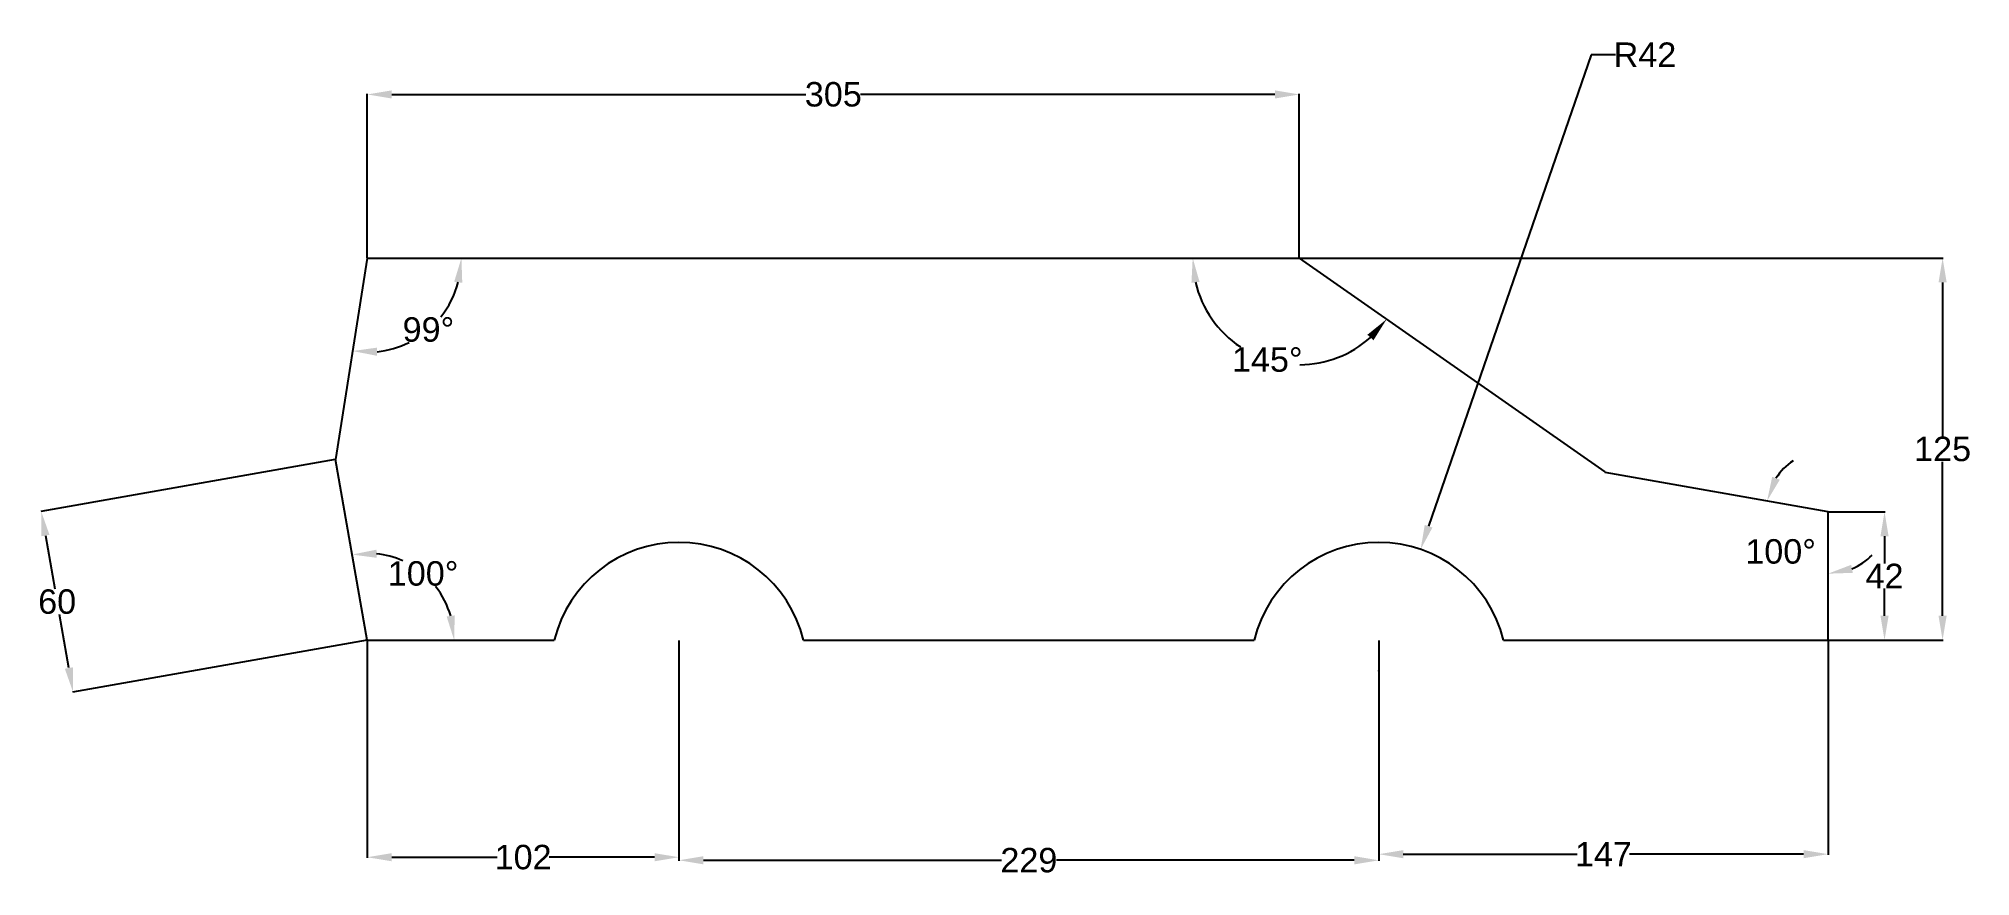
# Model space of a CAD drawing. Header units: inches. Extents: x 80 to 712, y 298 to 572.
import ezdxf

# ---------------------------------------------------------------- set-up
doc = ezdxf.new("R2010")
doc.units = ezdxf.units.IN
doc.header["$MEASUREMENT"] = 0
doc.styles.get("Standard").update_dxf_attribs({"font": 'arial.ttf'})
doc.dimstyles.get("Standard").update_dxf_attribs({"dimtxt": 8, "dimasz": 8, "dimexe": 0.18, "dimexo": 0.0625, "dimgap": 0.09, "dimtad": 0, "dimtih": 1, "dimtoh": 1, "dimdec": 0, "dimzin": 0, "dimdsep": 46, "dimtxsty": 'Standard', "dimcen": 0.09, "dimadec": 0, "dimazin": 0, "dimtfac": 1, "dimtdec": 0, "dimtofl": 0, "dimtmove": 0, "dimatfit": 3, "dimfxl": 1, "dimtolj": 1, "dimtzin": 0, "dimarcsym": 0})

# ---------------------------------------------------------------- blocks, each defined once
blk = doc.blocks.new('*D4')
at = {"color": 0, "lineweight": -2, "transparency": 16777216}
for p, q in [((187.5, 500.06), (187.5, 553.68)), ((195.5, 553.5), (331.05, 553.5)), ((484.5, 553.5), (348.95, 553.5)), ((492.5, 500.06), (492.5, 553.68))]:
    blk.add_line(p, q, dxfattribs=at)
at = {"color": 0, "transparency": 16777216}
for points in [[(195.5, 554.83), (195.5, 552.17), (187.5, 553.5)], [(484.5, 554.83), (484.5, 552.17), (492.5, 553.5)]]:
    blk.add_solid(points, dxfattribs=at)
at = {"layer": 'Defpoints', "color": 0, "transparency": 16777216}
for p in [(492.5, 553.5), (187.5, 500), (492.5, 500)]:
    blk.add_point(p, dxfattribs=at)
at = {"color": 0, "transparency": 16777216, "insert": (340, 553.5), "char_height": 8, "attachment_point": 5}
blk.add_mtext('\\A1;305', dxfattribs=at)
blk = doc.blocks.new('*D5')
at = {"color": 0, "lineweight": -2, "transparency": 16777216}
for p, q in [((187.5, 374.94), (187.5, 303.82)), ((289.5, 374.94), (289.5, 303.82)), ((195.5, 304), (229.99, 304)), ((281.5, 304), (247.01, 304))]:
    blk.add_line(p, q, dxfattribs=at)
at = {"color": 0, "transparency": 16777216}
for points in [[(195.5, 305.33), (195.5, 302.67), (187.5, 304)], [(281.5, 305.33), (281.5, 302.67), (289.5, 304)]]:
    blk.add_solid(points, dxfattribs=at)
at = {"layer": 'Defpoints', "color": 0, "transparency": 16777216}
for p in [(187.5, 375), (289.5, 375), (289.5, 304)]:
    blk.add_point(p, dxfattribs=at)
at = {"color": 0, "transparency": 16777216, "insert": (238.5, 304), "char_height": 8, "attachment_point": 5}
blk.add_mtext('\\A1;102', dxfattribs=at)
blk = doc.blocks.new('*D6')
at = {"color": 0, "lineweight": -2, "transparency": 16777216}
for p, q in [((289.5, 374.94), (289.5, 302.82)), ((518.5, 374.94), (518.5, 302.82)), ((297.5, 303), (395, 303)), ((510.5, 303), (413, 303))]:
    blk.add_line(p, q, dxfattribs=at)
at = {"color": 0, "transparency": 16777216}
for points in [[(297.5, 304.33), (297.5, 301.67), (289.5, 303)], [(510.5, 304.33), (510.5, 301.67), (518.5, 303)]]:
    blk.add_solid(points, dxfattribs=at)
at = {"layer": 'Defpoints', "color": 0, "transparency": 16777216}
for p in [(289.5, 375), (518.5, 375), (518.5, 303)]:
    blk.add_point(p, dxfattribs=at)
at = {"color": 0, "transparency": 16777216, "insert": (404, 303), "char_height": 8, "attachment_point": 5}
blk.add_mtext('\\A1;229', dxfattribs=at)
blk = doc.blocks.new('*D7')
at = {"color": 0, "lineweight": -2, "transparency": 16777216}
for p, q in [((518.5, 374.94), (518.5, 304.82)), ((665.5, 374.94), (665.5, 304.82)), ((526.5, 305), (583.45, 305)), ((657.5, 305), (600.55, 305))]:
    blk.add_line(p, q, dxfattribs=at)
at = {"color": 0, "transparency": 16777216}
for points in [[(526.5, 306.33), (526.5, 303.67), (518.5, 305)], [(657.5, 306.33), (657.5, 303.67), (665.5, 305)]]:
    blk.add_solid(points, dxfattribs=at)
at = {"layer": 'Defpoints', "color": 0, "transparency": 16777216}
for p in [(518.5, 375), (665.5, 375), (665.5, 305)]:
    blk.add_point(p, dxfattribs=at)
at = {"color": 0, "transparency": 16777216, "insert": (592, 305), "char_height": 8, "attachment_point": 5}
blk.add_mtext('\\A1;147', dxfattribs=at)
blk = doc.blocks.new('*D8')
at = {"color": 0, "lineweight": -2, "transparency": 16777216}
for p, q in [((665.56, 417), (684.18, 417)), ((684, 409), (684, 400.11)), ((684, 383), (684, 391.89)), ((665.56, 375), (684.18, 375))]:
    blk.add_line(p, q, dxfattribs=at)
at = {"color": 0, "transparency": 16777216}
for points in [[(682.67, 409), (685.33, 409), (684, 417)], [(682.67, 383), (685.33, 383), (684, 375)]]:
    blk.add_solid(points, dxfattribs=at)
at = {"layer": 'Defpoints', "color": 0, "transparency": 16777216}
for p in [(665.5, 417), (665.5, 375), (684, 375)]:
    blk.add_point(p, dxfattribs=at)
at = {"color": 0, "transparency": 16777216, "insert": (684, 396), "char_height": 8, "attachment_point": 5}
blk.add_mtext('\\A1;42', dxfattribs=at)
blk = doc.blocks.new('*D9')
at = {"color": 0, "lineweight": -2, "transparency": 16777216}
for p, q in [((492.56, 500), (703.18, 500)), ((703, 492), (703, 441.67)), ((703, 383), (703, 433.33)), ((581.06, 375), (703.18, 375))]:
    blk.add_line(p, q, dxfattribs=at)
at = {"color": 0, "transparency": 16777216}
for points in [[(701.67, 492), (704.33, 492), (703, 500)], [(701.67, 383), (704.33, 383), (703, 375)]]:
    blk.add_solid(points, dxfattribs=at)
at = {"layer": 'Defpoints', "color": 0, "transparency": 16777216}
for p in [(492.5, 500), (581, 375), (703, 375)]:
    blk.add_point(p, dxfattribs=at)
at = {"color": 0, "transparency": 16777216, "insert": (703, 437.5), "char_height": 8, "attachment_point": 5}
blk.add_mtext('\\A1;125', dxfattribs=at)
blk = doc.blocks.new('*D13')
at = {"color": 0, "lineweight": -2, "transparency": 16777216}
for start, end in [(124.42605, 147.21302), (292.78698, 315.57395)]:
    blk.add_arc((665.5, 417), 20.25, start, end, dxfattribs=at)
at = {"color": 0, "transparency": 16777216}
for points in [[(649.72, 427.48), (647.24, 428.45), (645.56, 420.52)], [(673.61, 397.02), (673.08, 399.64), (665.5, 396.75)]]:
    blk.add_solid(points, dxfattribs=at)
at = {"layer": 'Defpoints', "color": 0, "transparency": 16777216}
for p in [(592.62, 429.85), (665.5, 417), (665.5, 417), (646.91, 408.98), (665.5, 375)]:
    blk.add_point(p, dxfattribs=at)
at = {"color": 0, "transparency": 16777216, "insert": (649.99, 403.98), "char_height": 8, "attachment_point": 5}
blk.add_mtext('\\A1;100°', dxfattribs=at)
blk = doc.blocks.new('*D14')
at = {"color": 0, "lineweight": -2, "transparency": 16777216}
for start, end in [(193.16676, 236.5185), (270.29082, 311.83324)]:
    blk.add_arc((492.5, 500), 34.89, start, end, dxfattribs=at)
at = {"color": 0, "transparency": 16777216}
for points in [[(457.2, 491.9), (459.85, 492.21), (457.61, 500)], [(514.77, 474.89), (516.77, 473.12), (521.08, 479.99)]]:
    blk.add_solid(points, dxfattribs=at)
at = {"layer": 'Defpoints', "color": 0, "transparency": 16777216}
for p in [(187.5, 500), (492.5, 500), (492.5, 500), (469.31, 473.94), (592.44, 430.02)]:
    blk.add_point(p, dxfattribs=at)
at = {"color": 0, "transparency": 16777216, "insert": (482.01, 466.73), "char_height": 8, "attachment_point": 5}
blk.add_mtext('\\A1;145°', dxfattribs=at)
blk = doc.blocks.new('*D15')
at = {"color": 0, "lineweight": -2, "transparency": 16777216}
for p, q in [((588, 566.5), (534.8, 412.27)), ((596, 566.5), (588, 566.5)), ((518.41, 365), (518.59, 365)), ((518.5, 364.91), (518.5, 365.09))]:
    blk.add_line(p, q, dxfattribs=at)
at = {"color": 0, "transparency": 16777216}
blk.add_solid([(533.54, 412.7), (536.06, 411.83), (532.19, 404.7)], dxfattribs=at)
at = {"layer": 'Defpoints', "color": 0, "transparency": 16777216}
for p in [(532.19, 404.7), (518.5, 365)]:
    blk.add_point(p, dxfattribs=at)
at = {"color": 0, "transparency": 16777216, "insert": (605.61, 566.5), "char_height": 8, "attachment_point": 5}
blk.add_mtext('\\A1;R42', dxfattribs=at)
blk = doc.blocks.new('*D16')
at = {"color": 0, "lineweight": -2, "transparency": 16777216}
for p, q in [((177.02, 434.08), (80.63, 417.08)), ((82.2, 409.23), (85.28, 391.74)), ((89.84, 365.9), (86.75, 383.39)), ((187.44, 374.99), (91.05, 357.99))]:
    blk.add_line(p, q, dxfattribs=at)
at = {"color": 0, "transparency": 16777216}
for points in [[(83.51, 409.47), (80.88, 409), (80.81, 417.11)], [(91.15, 366.13), (88.53, 365.67), (91.23, 358.02)]]:
    blk.add_solid(points, dxfattribs=at)
at = {"layer": 'Defpoints', "color": 0, "transparency": 16777216}
for p in [(177.08, 434.09), (187.5, 375), (91.23, 358.02)]:
    blk.add_point(p, dxfattribs=at)
at = {"color": 0, "transparency": 16777216, "insert": (86.02, 387.57), "char_height": 8, "attachment_point": 5}
blk.add_mtext('\\A1;60', dxfattribs=at)
blk = doc.blocks.new('*D17')
at = {"color": 0, "lineweight": -2, "transparency": 16777216}
for start, end in [(65.90686, 83.82355), (16.17645, 38.25816)]:
    blk.add_arc((187.5, 375), 28.43, start, end, dxfattribs=at)
at = {"color": 0, "transparency": 16777216}
for points in [[(190.6, 401.93), (190.51, 404.6), (182.56, 403)], [(216.12, 383.11), (213.48, 382.73), (215.93, 375)]]:
    blk.add_solid(points, dxfattribs=at)
at = {"layer": 'Defpoints', "color": 0, "transparency": 16777216}
for p in [(177.08, 434.09), (211.25, 390.62), (187.5, 375), (187.5, 375), (248.71, 375)]:
    blk.add_point(p, dxfattribs=at)
at = {"color": 0, "transparency": 16777216, "insert": (205.77, 396.78), "char_height": 8, "attachment_point": 5}
blk.add_mtext('\\A1;100°', dxfattribs=at)
blk = doc.blocks.new('*D18')
at = {"color": 0, "lineweight": -2, "transparency": 16777216}
for start, end in [(321.33156, 345.08065), (275.93671, 296.38831)]:
    blk.add_arc((187.5, 500), 30.81, start, end, dxfattribs=at)
at = {"color": 0, "transparency": 16777216}
for points in [[(215.95, 492.24), (218.59, 491.89), (218.31, 500)], [(190.65, 468.02), (190.72, 470.69), (182.69, 469.57)]]:
    blk.add_solid(points, dxfattribs=at)
at = {"layer": 'Defpoints', "color": 0, "transparency": 16777216}
for p in [(187.5, 500), (187.5, 500), (492.5, 500), (200.04, 471.86), (177.08, 434.09)]:
    blk.add_point(p, dxfattribs=at)
at = {"color": 0, "transparency": 16777216, "insert": (207.51, 476.57), "char_height": 8, "attachment_point": 5}
blk.add_mtext('\\A1;99°', dxfattribs=at)

msp = doc.modelspace()

# ---------------------------------------------------------------- linework, layer by layer
for p, q in [((187.5, 500), (177.08, 434.09)), ((187.5, 500), (492.5, 500)), ((492.5, 500), (592.44, 430.02)), ((187.5, 375), (177.08, 434.09)), ((665.5, 417), (592.62, 429.85)), ((665.5, 375), (665.5, 417)), ((187.5, 375), (248.71, 375)), ((330.29, 375), (477.71, 375)), ((559.29, 375), (665.5, 375))]:
    msp.add_line(p, q)
for centre in [(289.5, 365), (518.5, 365)]:
    msp.add_arc(centre, 42, 13.77415, 166.22585)

# ---------------------------------------------------------------- dimensions: what is measured, and where the dimension line sits
dim = msp.add_radius_dim(center=(518.5, 365), mpoint=(532.19, 404.7), dimstyle='Standard')
dim.commit()
dim.dimension.update_dxf_attribs({"geometry": '*D15', "text_midpoint": (605.61, 566.5), "dimtype": 164})
for base, p1, p2, picture, middle in [((492.5, 553.5), (187.5, 500), (492.5, 500), '*D4', (340, 553.5)), ((289.5, 304), (187.5, 375), (289.5, 375), '*D5', (238.5, 304)), ((518.5, 303), (289.5, 375), (518.5, 375), '*D6', (404, 303)), ((665.5, 305), (518.5, 375), (665.5, 375), '*D7', (592, 305))]:
    dim = msp.add_linear_dim(base=base, p1=p1, p2=p2, dimstyle='Standard')
    dim.commit()
    dim.dimension.update_dxf_attribs({"geometry": picture, "text_midpoint": middle})
for base, line1, line2, picture, middle in [((200.04, 471.86), ((187.5, 500), (492.5, 500)), ((187.5, 500), (177.08, 434.09)), '*D18', (207.51, 476.57)), ((469.31, 473.94), ((492.5, 500), (592.44, 430.02)), ((187.5, 500), (492.5, 500)), '*D14', (482.01, 466.73)), ((211.25, 390.62), ((187.5, 375), (248.71, 375)), ((187.5, 375), (177.08, 434.09)), '*D17', (205.77, 396.78)), ((646.91, 408.98), ((665.5, 375), (665.5, 417)), ((665.5, 417), (592.62, 429.85)), '*D13', (649.99, 403.98))]:
    dim = msp.add_angular_dim_2l(base=base, line1=line1, line2=line2, dimstyle='Standard')
    dim.commit()
    dim.dimension.update_dxf_attribs({"geometry": picture, "text_midpoint": middle})
for base, p1, p2, picture, middle in [((703, 375), (492.5, 500), (581, 375), '*D9', (703, 437.5)), ((684, 375), (665.5, 417), (665.5, 375), '*D8', (684, 396))]:
    dim = msp.add_linear_dim(base=base, p1=p1, p2=p2, angle=90, dimstyle='Standard')
    dim.commit()
    dim.dimension.update_dxf_attribs({"geometry": picture, "text_midpoint": middle})
dim = msp.add_aligned_dim(p1=(177.08, 434.09), p2=(187.5, 375), distance=-97.76, dimstyle='Standard')
dim.commit()
dim.dimension.update_dxf_attribs({"geometry": '*D16', "text_midpoint": (86.02, 387.57)})

doc.saveas('drawing.dxf')
